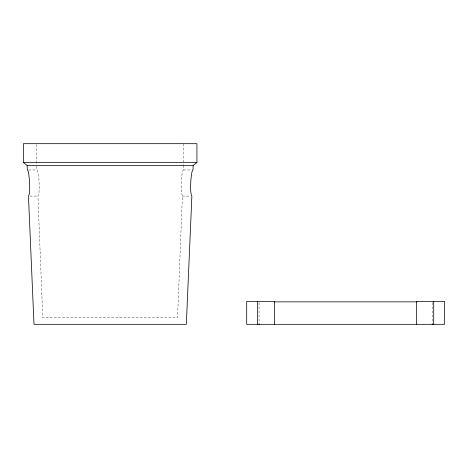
<?xml version="1.0" encoding="UTF-8"?>
<svg xmlns="http://www.w3.org/2000/svg" width="468" height="468" viewBox="0 0 468 468"><rect width="100%" height="100%" fill="white"/><g stroke="black" fill="none" stroke-linecap="round" stroke-linejoin="round"><path stroke-width="0.35" stroke-dasharray="2.34 1.75" d="M183.62 165.444L183.438 169.972A13.291 1.732 -87.7 0 0 182.07 173.798L181.391 179.654A12.958 1.691 -87.7 0 0 181.338 192.266L182.397 196.086L177.553 317.79L42.769 317.79L37.926 196.086L38.99 192.266A12.958 1.691 87.7 0 0 38.932 179.654L38.253 173.798A13.291 1.732 87.7 0 0 36.884 169.972L36.732 166.093M28.694 169.972L36.884 169.972M183.438 169.972L191.628 169.972M29.917 196.086L37.926 196.086M182.397 196.086L190.412 196.086M432.233 302.58L432.233 323.593M259.067 302.58L259.067 323.593M183.62 143.682L183.62 164.718M36.709 144.407L36.709 164.718"/><path stroke-width="0.7" d="M193.19 165.444L192.997 169.972A13.297 1.732 -87.5 0 0 191.611 173.798L190.915 179.654A12.958 1.691 -87.5 0 0 190.815 192.266L191.441 195.642L191.868 196.086L186.334 324.318L33.994 324.318L28.46 196.086L29.244 194.337L29.507 192.266A12.958 1.691 87.5 0 0 29.408 179.654L28.712 173.798A13.297 1.732 87.5 0 0 27.331 169.972L27.138 165.444L23.4 162.519L23.4 143.682L196.929 143.682L196.929 162.519L193.19 165.444L27.138 165.444M23.4 162.519L196.929 162.519M274.277 301.854L417.023 301.854M433.719 301.468L433.719 324.318M432.233 323.926L432.233 324.318M416.426 324.318L416.426 301.468L444.6 301.468L444.6 324.318L246.7 324.318L246.7 301.468L274.488 301.468L274.488 324.318M259.067 323.926L259.067 324.318M257.581 301.468L257.581 324.318"/></g></svg>
